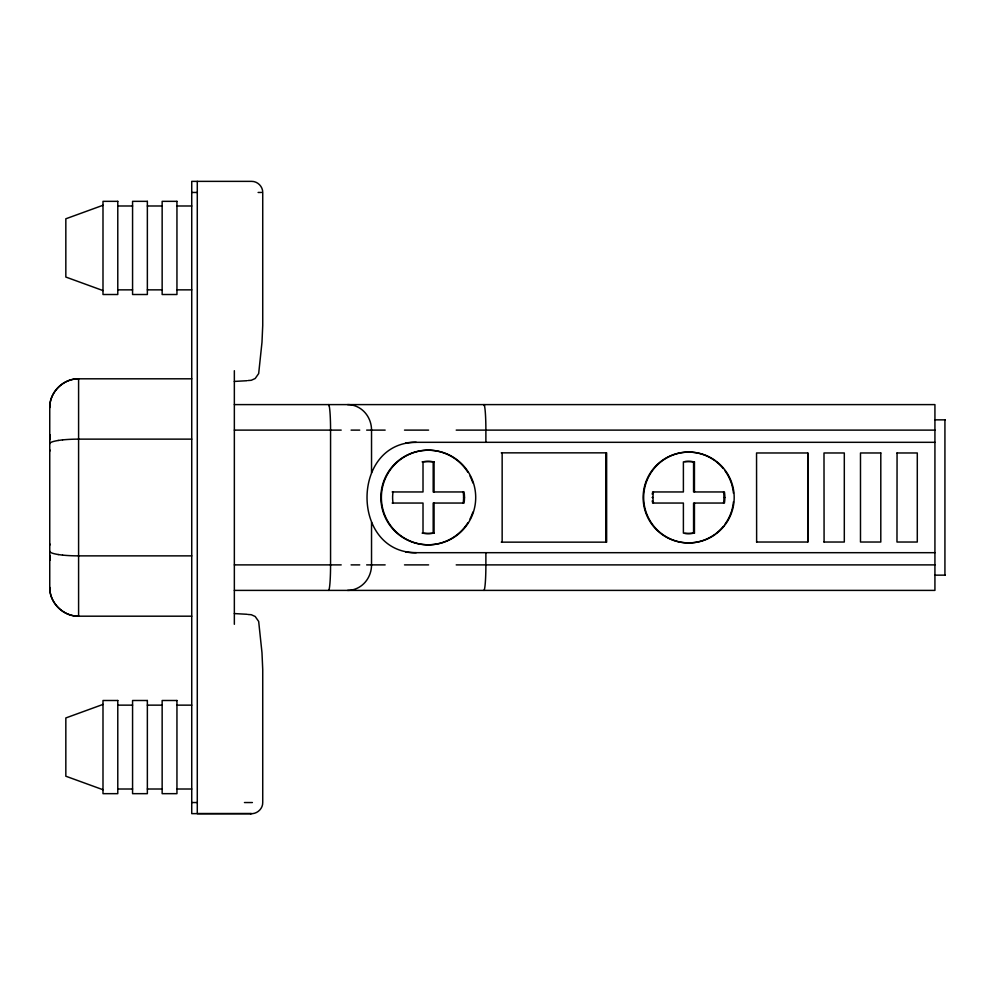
<?xml version="1.0" encoding="UTF-8"?>
<svg xmlns="http://www.w3.org/2000/svg" width="995" height="995" viewBox="0 0 995 995"><rect width="100%" height="100%" fill="white"/><g stroke="black" fill="none" stroke-linecap="round" stroke-linejoin="round"><path stroke-width="1.49" d="M191.736 616.191L78.593 616.191C63.182 616.477 49.464 602.759 49.75 587.348L49.75 407.651C49.464 392.241 63.182 378.523 78.593 378.809L191.736 378.809M50.048 435.636L49.75 439.815L50.21 434.703M49.75 407.651C49.501 392.229 63.17 378.597 78.593 378.809L78.593 616.191C63.17 616.403 49.501 602.771 49.75 587.348M416.233 442.315C350.626 441.954 350.626 553.046 416.233 552.685M49.75 443.745L50.297 442.825A29.352 4.764 0.4 0 1 58.295 440.474M49.75 451.071L50.31 450.275M102.995 205.268L65.832 218.788L65.832 277.045L102.995 290.577M102.995 704.423L65.832 717.955L65.832 776.212L102.995 789.731M250.529 813.636C256.809 814.283 262.879 808.923 262.73 802.542L262.73 669.498L261.983 652.695L258.675 621.44L255.193 616.49L251.262 614.711L247.879 614.475M58.133 440.449L62.511 439.889M247.096 380.712L234.347 381.433M191.736 192.458L197.284 192.458M258.115 192.458L261.573 192.458M117.783 205.99L132.571 205.99M147.359 205.99L162.148 205.99M176.948 205.99L191.736 205.99M117.783 289.856L132.571 289.856M147.359 289.856L162.148 289.856M176.948 289.856L191.736 289.856M234.36 404.604L934.927 404.604L934.927 590.396L234.36 590.396M934.765 419.853L945.25 419.853M234.347 430.114L341.198 430.114M351.086 430.114L359.73 430.114M366.657 430.114L385.152 430.114M404.505 430.114L428.596 430.114M456.207 430.114L934.927 430.114M191.736 439.131L78.593 439.131A28.594 4.378 0 0 0 62.585 439.902M934.927 442.315L414.355 442.315A55.185 55.011 -90 0 0 405.749 442.999M501.269 452.849L606.639 452.849L606.639 542.151L501.269 542.151M896.98 452.974L917.29 452.974L917.29 542.026L896.98 542.026L897.067 452.974M434.069 461.879A36.056 35.932 -90 0 0 423.012 461.879L422.129 461.879A36.056 35.932 -90 0 1 433.186 461.879L434.069 461.879L434.069 491.953M684.709 461.605A36.056 35.932 -90 0 1 693.565 461.879L694.448 461.879L694.448 491.953M392.154 491.953L423.012 491.953L423.012 461.879M652.533 491.953L683.391 491.953L683.391 461.879A36.056 35.932 90 0 1 694.448 461.879M463.595 497.5L464.478 497.5M652.098 497.5L652.981 497.5M723.974 497.5L724.857 497.5M392.154 503.047L423.012 503.047L423.012 533.121L422.129 533.121A36.056 35.932 -90 0 0 433.186 533.121L434.069 533.121L434.069 503.047M652.533 503.047L683.391 503.047L683.391 533.121A36.056 35.932 -90 0 0 694.448 533.121L694.448 503.047M684.709 533.395A36.056 35.932 90 0 0 693.565 533.121L694.448 533.121M756.548 542.026L807.828 542.026L807.828 452.974L756.548 452.974L756.635 542.026M823.997 542.026L844.307 542.026L844.307 452.974L823.997 452.974L824.084 542.026M934.927 552.685L414.355 552.685A55.185 55.011 -90 0 1 405.749 552.001M191.736 555.869L78.593 555.869A28.594 4.378 0 0 1 62.585 555.098M234.347 564.886L341.198 564.886M351.086 564.886L359.73 564.886M366.657 564.886L385.152 564.886M404.505 564.886L428.596 564.886M456.207 564.886L934.927 564.886M934.765 575.147L945.25 575.147M117.783 705.144L132.571 705.144M147.359 705.144L162.148 705.144M176.948 705.144L191.736 705.144M117.783 789.01L132.571 789.01M147.359 789.01L162.148 789.01M176.948 789.01L191.736 789.01M191.736 802.542L197.284 802.542M244.447 802.542L252.394 802.542M250.665 813.599L197.284 813.636L197.284 181.364M251.635 813.636L191.736 813.636L191.736 181.364L251.635 181.364C257.556 181.252 262.842 186.525 262.73 192.458L262.73 325.502L261.983 342.305L258.675 373.56L255.193 378.51L251.262 380.289L248.165 380.525M234.347 613.567L247.096 614.288M58.133 554.551L62.511 555.111M49.75 543.929L50.31 544.725M49.75 551.255L50.297 552.175A29.352 4.764 -0.4 0 0 58.295 554.526M50.21 560.297L49.75 555.185L50.048 559.364M944.927 419.853L944.927 575.147M807.741 452.974L807.741 542.026M693.565 461.879L693.565 491.953L724.435 491.953A36.056 35.932 -90 0 1 724.435 503.047L693.565 503.047L693.565 533.121M605.756 452.849L605.756 542.151M502.152 452.849L502.152 542.151M485.883 442.315L485.883 430.114A25.509 2.027 -90 0 0 483.856 404.604A25.509 2.027 90 0 1 484.478 405.848M485.883 552.685L485.883 564.886A25.509 2.027 -90 0 1 483.856 590.396M433.186 461.879L433.186 491.953L464.056 491.953A36.056 35.932 -90 0 1 464.056 503.047L433.186 503.047L433.186 533.121M371.533 472.762L371.533 430.114A25.509 23.942 -90 0 0 347.603 404.604M371.533 522.238L371.533 564.886A25.509 23.942 -90 0 1 347.603 590.396M234.347 370.7L234.347 624.3M434.069 533.121A36.056 35.932 -90 0 1 423.012 533.121M393.037 503.047A36.056 35.932 -90 0 1 393.037 491.953M653.416 503.047A36.056 35.932 -90 0 1 653.416 491.953M723.552 491.953A36.056 35.932 -90 0 1 723.552 503.047M652.26 494.167A36.056 35.932 -90 0 1 652.372 493.06M714.995 534.24A45.409 45.26 -90 0 1 654.76 527.885A45.409 45.26 -90 0 1 654.76 467.115A45.409 45.26 -90 0 1 714.995 460.76M716.126 461.618A45.409 45.26 -90 0 1 723.265 468.558M725.007 470.809A45.409 45.26 -90 0 1 731.437 483.471M731.86 484.826A45.409 45.26 -90 0 1 733.452 493.221M733.452 501.778A45.409 45.26 -90 0 1 731.86 510.174M731.437 511.529A45.409 45.26 -90 0 1 725.007 524.191M723.265 526.442A45.409 45.26 -90 0 1 716.126 533.382M467.824 522.848A47.3 47.151 -90 0 1 397.204 533.308A47.3 47.151 -90 0 1 397.204 461.692A47.3 47.151 -90 0 1 467.824 472.152M470.026 476.02A47.3 47.151 -90 0 1 472.861 482.886M472.861 512.114A47.3 47.151 -90 0 1 470.026 518.98M328.537 590.396A25.509 2.027 -90 0 0 330.564 564.886L330.564 430.114A25.509 2.027 90 0 0 328.537 404.604A25.509 2.027 -90 0 1 329.171 405.848M652.372 501.94A36.056 35.932 90 0 1 652.26 500.833M463.172 491.953A36.056 35.932 -90 0 1 463.172 503.047M117.783 201.338L102.995 201.338L102.995 294.508L117.783 294.508L117.783 201.338M147.359 201.338L132.571 201.338L132.571 294.508L147.359 294.508L147.359 201.338M176.948 201.338L162.148 201.338L162.148 294.508L176.948 294.508L176.948 201.338M880.799 452.974L860.488 452.974L860.488 542.026L880.799 542.026L880.799 452.974M117.783 700.492L102.995 700.492L102.995 793.662L117.783 793.662L117.783 700.492M147.359 700.492L132.571 700.492L132.571 793.662L147.359 793.662L147.359 700.492M176.948 700.492L162.148 700.492L162.148 793.662L176.948 793.662L176.948 700.492M724.099 526.081A45.409 45.26 -90 0 0 696.002 452.65A45.409 45.26 -90 0 0 646.663 513.768A45.409 45.26 -90 0 0 724.099 526.081M465.187 527.275A47.3 47.151 -90 0 0 435.922 450.772A47.3 47.151 -90 0 0 384.518 514.452A47.3 47.151 -90 0 0 465.187 527.275"/></g></svg>
